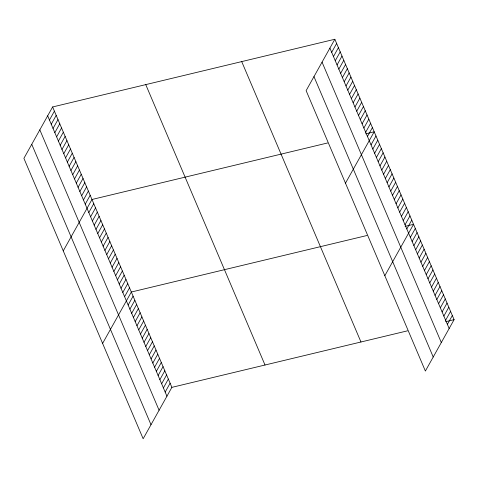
<?xml version="1.0" encoding="UTF-8"?>
<svg xmlns="http://www.w3.org/2000/svg" width="478" height="478" viewBox="0 0 478 478"><rect width="100%" height="100%" fill="white"/><g stroke="black" fill="none" stroke-linecap="round" stroke-linejoin="round"><path stroke-width="0.72" d="M334.845 39.256L306.123 90.641L425.378 371.042L454.1 319.657L334.845 39.256L52.622 106.958L23.9 158.343L143.155 438.744L171.877 387.359L407.531 330.824M49.461 120.02L54.408 111.165M51.248 124.226L56.195 115.371M53.04 128.433L57.987 119.578M54.827 132.639L59.774 123.784M56.613 136.845L61.56 127.99M58.406 141.046L63.353 132.197M60.192 145.252L65.139 136.403M61.979 149.459L66.932 140.604M63.771 153.665L68.718 144.81M65.558 157.871L70.505 149.017M67.35 162.078L72.297 153.223M69.137 166.284L74.084 157.429M70.923 170.491L75.877 161.636M72.716 174.697L77.663 165.842M74.502 178.903L79.45 170.049M76.295 183.11L81.242 174.255M78.081 187.316L83.029 178.461M79.868 191.523L84.821 182.668M81.66 195.729L86.608 186.874M83.447 199.929L88.394 191.081M85.239 204.136L90.187 195.287M63.257 250.878L91.973 199.487L327.633 142.958M88.812 212.549L93.766 203.694M90.605 216.755L95.552 207.9M92.391 220.961L97.339 212.107M94.184 225.168L99.131 216.313M95.97 229.374L100.918 220.519M97.757 233.581L102.71 224.726M99.549 237.787L104.497 228.932M101.336 241.993L106.283 233.139M103.129 246.2L108.076 237.345M104.915 250.406L109.862 241.551M106.702 254.613L111.649 245.758M108.494 258.813L113.441 249.964M110.281 263.019L115.228 254.171M112.067 267.226L117.02 258.371M113.86 271.432L118.807 262.577M115.646 275.639L120.593 266.784M117.439 279.845L122.386 270.99M119.225 284.051L124.172 275.197M121.012 288.258L125.965 279.403M122.804 292.464L127.751 283.609M124.591 296.671L129.538 287.816M102.609 343.407L131.331 292.022L366.985 235.493M128.146 305.018L133.093 296.169M129.908 309.164L134.856 300.309M131.671 313.311L136.618 304.456M133.434 317.458L138.381 308.603M135.196 321.598L140.144 312.749M136.959 325.745L141.906 316.89M138.722 329.892L143.669 321.037M140.484 334.038L145.431 325.183M142.247 338.179L147.194 329.324M144.009 342.326L148.957 333.471M145.772 346.472L150.719 337.617M147.535 350.613L152.482 341.764M149.297 354.76L154.245 345.905M151.06 358.906L156.013 350.051M152.823 363.053L157.776 354.198M154.585 367.194L159.538 358.345M331.684 52.317L336.632 43.462M156.348 371.34L161.301 362.485M333.471 56.523L338.418 47.669M158.116 375.487L163.064 366.632M335.263 60.73L340.211 51.875M159.879 379.634L164.826 370.779M337.05 64.936L341.997 56.081M161.642 383.774L166.589 374.919M338.836 69.143L343.79 60.288M163.404 387.921L168.352 379.066M340.629 73.349L345.576 64.494M165.167 392.068L170.114 383.213M342.415 77.55L347.363 68.701M344.202 81.756L349.155 72.907M345.994 85.962L350.942 77.107M347.781 90.169L352.728 81.314M349.573 94.375L354.521 85.52M351.36 98.582L356.307 89.727M353.146 102.788L358.1 93.933M354.939 106.994L359.886 98.139M356.725 111.201L361.673 102.346M358.518 115.407L363.465 106.552M360.304 119.614L365.252 110.759M362.091 123.82L367.044 114.965M363.883 128.026L368.831 119.171M365.67 132.233L370.617 123.378M367.463 136.433L372.41 127.584M345.48 183.176L374.196 131.791L365.73 133.816M371.036 144.846L375.989 135.991M372.828 149.052L377.775 140.197M374.615 153.259L379.562 144.404M376.407 157.465L381.354 148.61M378.194 161.672L383.141 152.817M379.98 165.878L384.933 157.023M381.773 170.084L386.72 161.229M383.559 174.291L388.506 165.436M385.352 178.497L390.299 169.642M387.138 182.704L392.085 173.849M388.925 186.91L393.872 178.055M390.717 191.116L395.665 182.261M392.504 195.317L397.451 186.468M394.29 199.523L399.244 190.674M396.083 203.73L401.03 194.875M397.869 207.936L402.817 199.081M399.662 212.142L404.609 203.287M401.448 216.349L406.396 207.494M403.235 220.555L408.188 211.7M405.027 224.762L409.975 215.907M406.814 228.968L411.761 220.113M384.832 275.704L413.554 224.319L405.087 226.351M410.369 237.321L415.316 228.466M412.132 241.462L417.079 232.607M413.894 245.608L418.842 236.753M415.657 249.755L420.604 240.9M417.419 253.896L422.367 245.047M419.182 258.042L424.129 249.187M420.945 262.189L425.892 253.334M422.707 266.336L427.655 257.481M424.47 270.476L429.417 261.627M426.233 274.623L431.18 265.768M427.995 278.77L432.943 269.915M429.758 282.916L434.705 274.061M431.52 287.057L436.468 278.202M433.283 291.204L438.236 282.349M435.046 295.35L439.999 286.495M436.808 299.491L441.762 290.642M438.577 303.638L443.524 294.783M440.34 307.784L445.287 298.929M442.102 311.931L447.05 303.076M443.865 316.072L448.812 307.223M445.627 320.218L450.575 311.363M447.39 324.365L452.337 315.51M445.633 321.688L454.1 319.657M329.892 48.111L449.153 328.511M322.053 62.146L441.308 342.547M313.968 76.605L433.223 357.006M241.707 61.596L360.968 341.997M145.754 84.618L265.009 365.013M52.622 106.958L171.877 387.359M47.669 115.813L166.93 396.208M39.823 129.849L159.084 410.249M31.745 144.308L151 424.709"/></g></svg>
